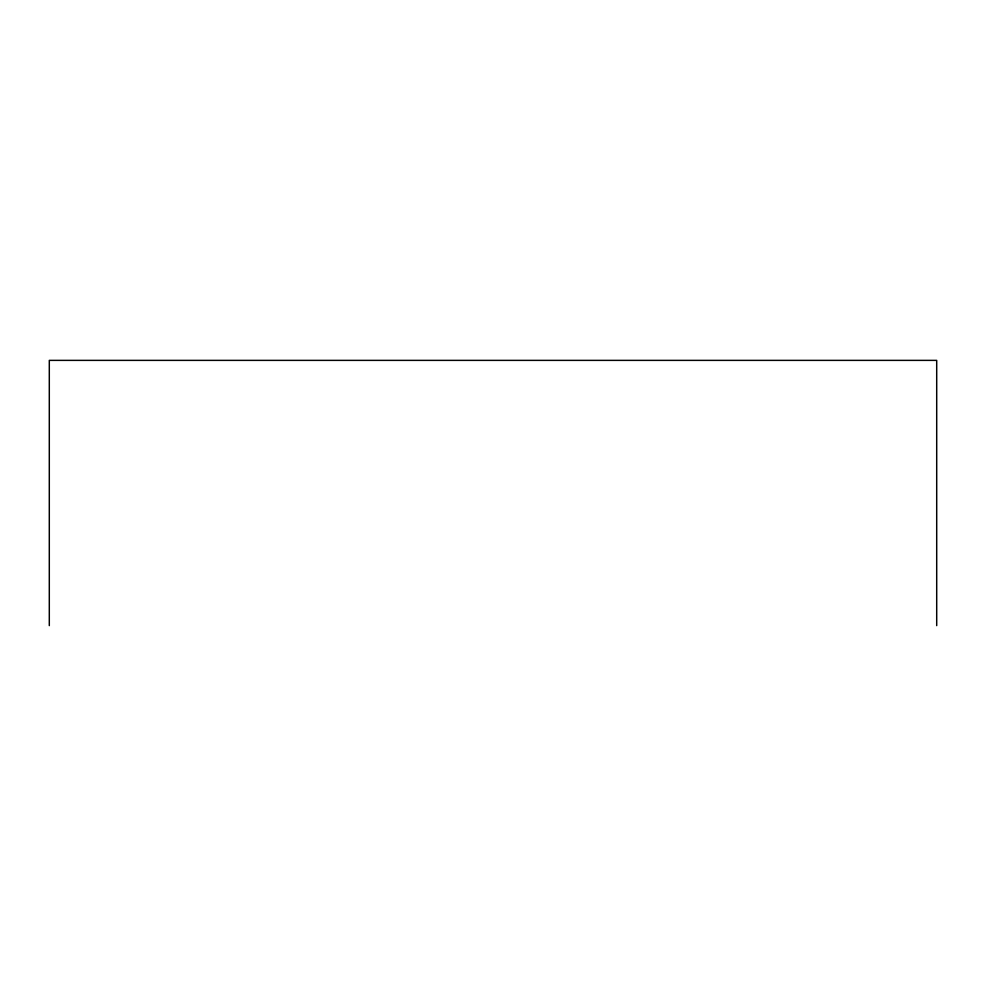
<?xml version="1.0" encoding="UTF-8"?>
<svg xmlns="http://www.w3.org/2000/svg" width="986" height="986" viewBox="0 0 986 986"><rect width="100%" height="100%" fill="white"/><g stroke="black" fill="none" stroke-linecap="round" stroke-linejoin="round"><path stroke-width="1.48" d="M936.7 625.629L936.7 360.371L49.3 360.371L49.3 625.629"/></g></svg>
